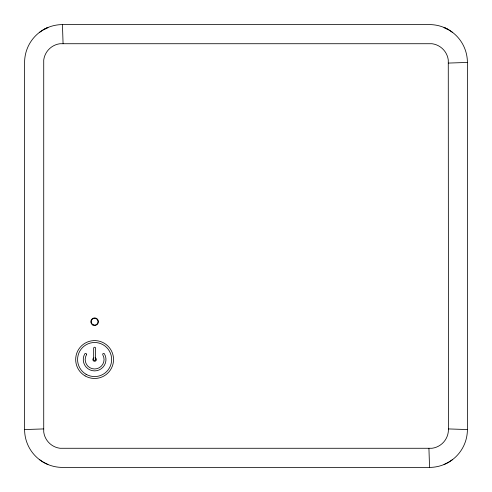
<?xml version="1.0" encoding="UTF-8"?>
<svg xmlns="http://www.w3.org/2000/svg" width="492" height="492" viewBox="0 0 492 492"><rect width="100%" height="100%" fill="white"/><g stroke="black" fill="none" stroke-linecap="round" stroke-linejoin="round"><path stroke-width="0.74" d="M448.476 428.932L448.273 432.019A18.88 18.88 0 0 1 432.019 448.273L59.981 448.273A18.88 18.88 0 0 1 43.726 432.019L43.726 59.981A18.88 18.88 0 0 1 59.981 43.726L432.019 43.726A18.88 18.88 0 0 1 448.273 59.981L448.476 428.932L467.4 429.553L467.4 62.447A37.847 37.847 0 0 0 429.553 24.6L62.447 24.6A37.847 37.847 0 0 0 24.6 62.447L24.6 429.553A37.829 37.829 0 0 0 62.447 467.4L429.553 467.4A37.847 37.847 0 0 0 467.4 429.553M39.409 32.423L43.524 29.674L47.964 27.478L43.524 29.668M452.591 459.577L448.476 462.332L444.036 464.516M448.476 63.068L467.4 62.447M24.6 429.553L43.524 428.932M448.476 29.674L444.036 27.478L448.476 29.668L452.591 32.423M47.964 464.516L43.524 462.332L39.409 459.577M428.932 448.476L429.553 467.4M62.447 24.6L63.068 43.524M95.073 357.838A1.759 1.759 0 0 1 96.143 360.421A1.759 1.759 0 0 1 93.369 360.784A1.759 1.759 0 0 1 93.732 358.01M86.518 354.578L86.438 354.818A9.446 9.446 0 0 0 94.618 368.982A9.446 9.446 0 0 0 102.797 354.818L102.717 354.578A0.947 0.947 0 0 1 104.445 353.859A11.353 11.353 0 0 1 94.618 370.894A11.353 11.353 0 0 1 84.784 353.859A0.947 0.947 0 0 1 86.518 354.578M95.559 359.523L95.559 348.17A0.947 0.947 0 0 0 94.618 347.223A0.947 0.947 0 0 0 93.671 348.17L93.671 359.523A0.947 0.947 0 0 0 94.618 360.47A0.947 0.947 0 0 0 95.559 359.523M86.1 374.289A17.029 17.029 0 0 0 111.647 359.535A17.029 17.029 0 0 0 86.1 344.787A17.029 17.029 0 0 0 86.1 374.289M85.147 375.937A18.942 18.942 0 0 0 113.554 359.535A18.942 18.942 0 0 0 85.147 343.133A18.942 18.942 0 0 0 85.147 375.937M92.724 324.972A3.782 3.782 0 0 0 98.4 321.694A3.782 3.782 0 0 0 92.724 318.416A3.782 3.782 0 0 0 92.724 324.972M92.914 324.64A3.401 3.401 0 0 0 98.019 321.694A3.401 3.401 0 0 0 92.914 318.742A3.401 3.401 0 0 0 92.914 324.64"/></g></svg>
